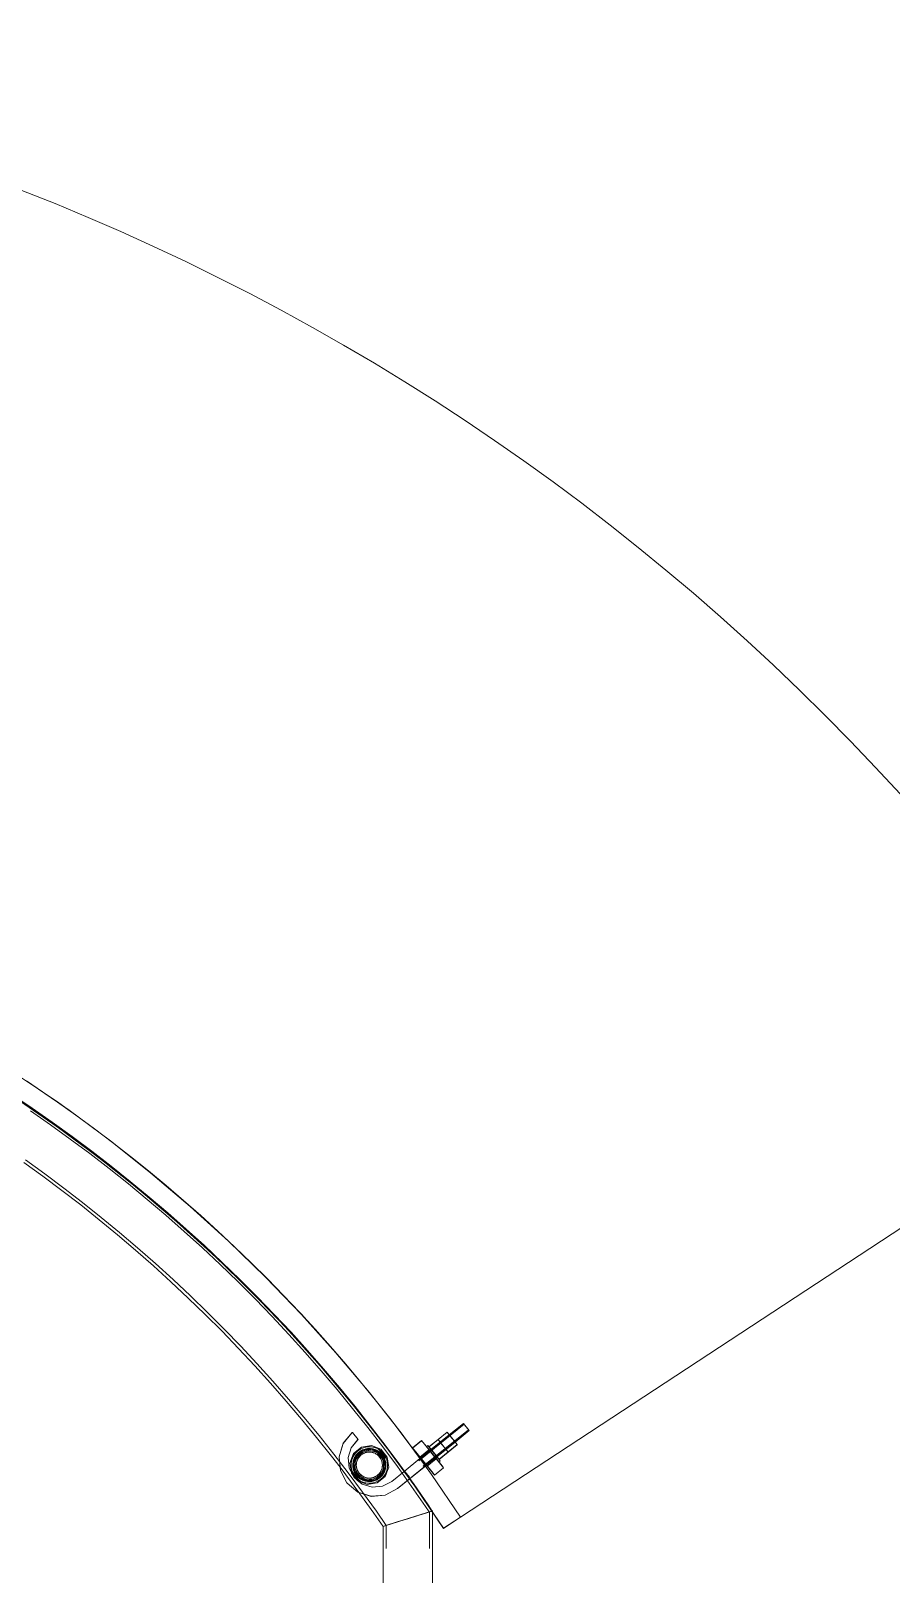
# Model space of a CAD drawing. Header units: millimetres. Extents: x -753 to 90, y 56274 to 56868.
# Drawn here: x -123.3 to -93.7, y 56557.3 to 56610.3 of the extents above; entities that cross this region are included whole.
import ezdxf

# ---------------------------------------------------------------- set-up
doc = ezdxf.new("R2010")
doc.units = ezdxf.units.MM
doc.linetypes.add('XKITLINE00', pattern=[0])
doc.linetypes.add('XKITLINE02', pattern=[4, 2, -2])
doc.layers.add('Cota', color=4, linetype='Continuous', lineweight=0)
doc.layers.add('Peça', color=2, linetype='Continuous', lineweight=0)

# ---------------------------------------------------------------- blocks, each defined once
blk = doc.blocks.new('*A224')
at = {"layer": 'Peça', "color": 7, "linetype": 'XKITLINE02', "lineweight": 0}
for p, q in [((-123.439, 56574.217), (-121.978, 56573.209)), ((-122.385, 56572.64), (-123.827, 56573.634)), ((-121.978, 56573.209), (-120.552, 56572.154)), ((-120.978, 56571.598), (-122.385, 56572.64)), ((-120.552, 56572.154), (-119.162, 56571.051)), ((-119.606, 56570.51), (-120.978, 56571.598)), ((-119.162, 56571.051), (-117.81, 56569.902)), ((-118.272, 56569.376), (-119.606, 56570.51)), ((-117.81, 56569.902), (-116.497, 56568.708)), ((-116.976, 56568.198), (-118.272, 56569.376)), ((-116.497, 56568.708), (-115.224, 56567.471)), ((-115.721, 56566.977), (-116.976, 56568.198)), ((-115.224, 56567.471), (-113.994, 56566.192)), ((-114.507, 56565.715), (-115.721, 56566.977)), ((-113.994, 56566.192), (-112.808, 56564.872)), ((-113.336, 56564.413), (-114.507, 56565.715)), ((-112.808, 56564.872), (-111.666, 56563.513)), ((-112.21, 56563.072), (-113.336, 56564.413)), ((-111.666, 56563.513), (-110.571, 56562.117)), ((-111.129, 56561.694), (-112.21, 56563.072)), ((-110.571, 56562.117), (-109.523, 56560.685)), ((-110.095, 56560.281), (-111.129, 56561.694)), ((-109.523, 56560.685), (-108.524, 56559.219)), ((-109.109, 56558.834), (-110.095, 56560.281)), ((-108.524, 56559.219), (-109.109, 56558.834)), ((-108.524, 56559.218), (-108.524, 56559.219)), ((-109.109, 56558.834), (-109.109, 56558.834))]:
    blk.add_line(p, q, dxfattribs=at)
blk = doc.blocks.new('*A225')
at = {"layer": 'Peça', "color": 7, "linetype": 'XKITLINE02', "lineweight": 0}
for p, q in [((-123.439, 56574.216), (-121.978, 56573.209)), ((-122.385, 56572.639), (-123.827, 56573.633)), ((-121.978, 56573.209), (-120.552, 56572.153)), ((-120.978, 56571.598), (-122.385, 56572.639)), ((-120.552, 56572.153), (-119.162, 56571.05)), ((-119.606, 56570.509), (-120.978, 56571.598)), ((-119.162, 56571.05), (-117.81, 56569.901)), ((-118.272, 56569.375), (-119.606, 56570.509)), ((-117.81, 56569.901), (-116.497, 56568.707)), ((-116.976, 56568.197), (-118.272, 56569.375)), ((-116.497, 56568.707), (-115.224, 56567.47)), ((-115.721, 56566.977), (-116.976, 56568.197)), ((-115.224, 56567.47), (-113.994, 56566.191)), ((-114.507, 56565.714), (-115.721, 56566.977)), ((-113.994, 56566.191), (-112.808, 56564.872)), ((-113.336, 56564.412), (-114.507, 56565.714)), ((-112.808, 56564.872), (-111.666, 56563.513)), ((-112.21, 56563.072), (-113.336, 56564.412)), ((-111.666, 56563.513), (-110.571, 56562.117)), ((-111.129, 56561.694), (-112.21, 56563.072)), ((-110.571, 56562.117), (-109.523, 56560.685)), ((-110.095, 56560.281), (-111.129, 56561.694)), ((-109.523, 56560.685), (-108.524, 56559.218)), ((-109.109, 56558.834), (-110.095, 56560.281)), ((-108.524, 56559.218), (-109.109, 56558.834)), ((-108.524, 56559.217), (-108.524, 56559.218)), ((-109.109, 56558.834), (-109.109, 56558.833))]:
    blk.add_line(p, q, dxfattribs=at)
blk = doc.blocks.new('*A233')
at = {"layer": 'Peça', "color": 7, "linetype": 'XKITLINE02', "lineweight": 0}
for p, q in [((-111.933, 56561.624), (-112.204, 56561.405)), ((-111.933, 56561.624), (-112.204, 56561.405)), ((-111.589, 56561.679), (-111.933, 56561.624)), ((-111.589, 56561.679), (-111.933, 56561.624)), ((-111.89, 56561.527), (-111.6, 56561.573)), ((-111.6, 56561.573), (-111.325, 56561.468)), ((-111.589, 56561.679), (-111.263, 56561.554)), ((-111.589, 56561.679), (-111.263, 56561.554)), ((-111.025, 56561.168), (-111.362, 56561.592)), ((-111.263, 56561.554), (-111.043, 56561.283)), ((-112.204, 56561.405), (-112.329, 56561.079)), ((-112.329, 56561.079), (-112.275, 56560.734)), ((-112.224, 56561.068), (-112.119, 56561.342)), ((-112.178, 56560.778), (-112.224, 56561.068)), ((-112.119, 56561.342), (-111.89, 56561.527)), ((-111.325, 56561.468), (-111.14, 56561.24)), ((-111.14, 56561.24), (-111.094, 56560.949)), ((-111.043, 56561.283), (-110.989, 56560.938)), ((-112.293, 56560.848), (-111.957, 56560.426)), ((-112.275, 56560.734), (-112.055, 56560.463)), ((-111.993, 56560.549), (-112.178, 56560.778)), ((-111.718, 56560.444), (-111.993, 56560.549)), ((-111.428, 56560.49), (-111.718, 56560.444)), ((-111.2, 56560.675), (-111.428, 56560.49)), ((-111.114, 56560.612), (-111.385, 56560.393)), ((-111.114, 56560.612), (-111.385, 56560.393)), ((-111.094, 56560.949), (-111.2, 56560.675)), ((-110.989, 56560.938), (-111.114, 56560.612)), ((-112.055, 56560.463), (-111.73, 56560.338)), ((-112.055, 56560.463), (-111.73, 56560.338)), ((-111.385, 56560.393), (-111.73, 56560.338)), ((-111.385, 56560.393), (-111.73, 56560.338))]:
    blk.add_line(p, q, dxfattribs=at)
for radius, start, end in [(0.628, 61.5, 241.5), (0.568, 24, 204), (0.628, 241.5, 61.5), (0.568, 204, 24)]:
    blk.add_arc((-111.659, 56561.009), radius, start, end, dxfattribs=at)
blk = doc.blocks.new('*A234')
at = {"layer": 'Peça', "color": 7, "linetype": 'XKITLINE02', "lineweight": 0}
for p, q in [((-123.945, 56573.75), (-123.246, 56573.28)), ((-123.246, 56573.28), (-122.555, 56572.798)), ((-123.306, 56573.192), (-122.617, 56572.711)), ((-122.617, 56572.711), (-121.935, 56572.219)), ((-122.555, 56572.798), (-121.872, 56572.305)), ((-121.935, 56572.219), (-121.261, 56571.717)), ((-121.872, 56572.305), (-121.197, 56571.801)), ((-121.261, 56571.717), (-120.595, 56571.203)), ((-121.197, 56571.801), (-120.53, 56571.286)), ((-123.475, 56571.501), (-122.813, 56571.023)), ((-120.595, 56571.203), (-119.938, 56570.679)), ((-120.53, 56571.286), (-119.872, 56570.761)), ((-122.813, 56571.023), (-122.158, 56570.534)), ((-119.938, 56570.679), (-119.29, 56570.144)), ((-119.872, 56570.761), (-119.222, 56570.225)), ((-122.158, 56570.534), (-121.512, 56570.035)), ((-121.512, 56570.035), (-120.873, 56569.526)), ((-119.29, 56570.144), (-118.65, 56569.598)), ((-119.222, 56570.225), (-118.58, 56569.679)), ((-120.873, 56569.526), (-120.243, 56569.006)), ((-118.65, 56569.598), (-118.019, 56569.043)), ((-118.58, 56569.679), (-117.948, 56569.122)), ((-120.243, 56569.006), (-119.621, 56568.477)), ((-118.019, 56569.043), (-117.397, 56568.477)), ((-117.948, 56569.122), (-117.325, 56568.555)), ((-119.621, 56568.477), (-119.008, 56567.937)), ((-117.397, 56568.477), (-116.784, 56567.902)), ((-117.325, 56568.555), (-116.711, 56567.978)), ((-119.008, 56567.937), (-118.404, 56567.387)), ((-116.784, 56567.902), (-116.181, 56567.316)), ((-116.711, 56567.978), (-116.106, 56567.392)), ((-118.404, 56567.387), (-117.809, 56566.828)), ((-115.511, 56566.795), (-116.106, 56567.392)), ((-116.181, 56567.316), (-115.587, 56566.721)), ((-117.809, 56566.828), (-117.223, 56566.259)), ((-115.587, 56566.721), (-115.003, 56566.116)), ((-114.926, 56566.189), (-115.511, 56566.795)), ((-117.223, 56566.259), (-116.646, 56565.681)), ((-115.003, 56566.116), (-114.428, 56565.502)), ((-114.35, 56565.574), (-114.926, 56566.189)), ((-116.646, 56565.681), (-116.078, 56565.094)), ((-114.428, 56565.502), (-113.864, 56564.879)), ((-113.785, 56564.95), (-114.35, 56565.574)), ((-116.078, 56565.094), (-115.52, 56564.497)), ((-113.864, 56564.879), (-113.31, 56564.247)), ((-113.23, 56564.316), (-113.785, 56564.95)), ((-115.52, 56564.497), (-114.972, 56563.892)), ((-113.31, 56564.247), (-112.766, 56563.606)), ((-112.685, 56563.674), (-113.23, 56564.316)), ((-114.972, 56563.892), (-114.434, 56563.278)), ((-112.15, 56563.023), (-112.685, 56563.674)), ((-114.434, 56563.278), (-113.905, 56562.655)), ((-112.766, 56563.606), (-112.233, 56562.956)), ((-113.905, 56562.655), (-113.387, 56562.024)), ((-112.233, 56562.956), (-111.71, 56562.298)), ((-111.626, 56562.363), (-112.15, 56563.023)), ((-111.71, 56562.298), (-111.197, 56561.631)), ((-111.113, 56561.695), (-111.626, 56562.363)), ((-113.387, 56562.024), (-112.879, 56561.384)), ((-111.197, 56561.631), (-110.696, 56560.956)), ((-111.113, 56561.695), (-110.61, 56561.019)), ((-112.879, 56561.384), (-112.381, 56560.737)), ((-110.61, 56561.019), (-110.119, 56560.335)), ((-112.665, 56560.931), (-112.466, 56560.673)), ((-112.466, 56560.673), (-112.015, 56560.065)), ((-112.381, 56560.737), (-111.894, 56560.081)), ((-110.696, 56560.956), (-110.206, 56560.273)), ((-111.894, 56560.081), (-111.418, 56559.418)), ((-110.206, 56560.273), (-109.726, 56559.583)), ((-109.639, 56559.642), (-110.119, 56560.335)), ((-111.081, 56558.932), (-111.418, 56559.418)), ((-109.496, 56559.429), (-110.057, 56559.253)), ((-109.56, 56559.409), (-110.016, 56559.266)), ((-109.601, 56559.396), (-109.726, 56559.583)), ((-109.496, 56559.429), (-109.639, 56559.642)), ((-109.496, 56559.429), (-109.56, 56559.409)), ((-111.187, 56558.899), (-111.123, 56558.919)), ((-111.123, 56558.919), (-110.664, 56559.063)), ((-110.623, 56559.076), (-111.081, 56558.932)), ((-111.081, 56558.932), (-111.025, 56558.95)), ((-111.025, 56558.95), (-110.939, 56558.977)), ((-110.664, 56559.063), (-110.339, 56559.165)), ((-110.016, 56559.266), (-110.339, 56559.165)), ((-110.057, 56559.253), (-109.601, 56559.396)), ((-109.601, 56559.396), (-109.657, 56559.378))]:
    blk.add_line(p, q, dxfattribs=at)
at = {"layer": 'Peça', "color": 4, "linetype": 'XKITLINE00', "lineweight": 0}
for p, q in [((-123.536, 56571.414), (-122.875, 56570.937)), ((-122.875, 56570.937), (-122.222, 56570.45)), ((-122.222, 56570.45), (-121.577, 56569.952)), ((-121.577, 56569.952), (-120.94, 56569.444)), ((-120.94, 56569.444), (-120.311, 56568.925)), ((-120.311, 56568.925), (-119.691, 56568.397)), ((-119.691, 56568.397), (-119.079, 56567.858)), ((-119.079, 56567.858), (-118.476, 56567.31)), ((-118.476, 56567.31), (-117.882, 56566.752)), ((-117.882, 56566.752), (-117.297, 56566.184)), ((-116.721, 56565.607), (-117.297, 56566.184)), ((-116.721, 56565.607), (-116.155, 56565.021)), ((-116.155, 56565.021), (-115.598, 56564.426)), ((-115.051, 56563.821), (-115.598, 56564.426)), ((-114.514, 56563.209), (-115.051, 56563.821)), ((-113.987, 56562.587), (-114.514, 56563.209)), ((-113.47, 56561.957), (-113.987, 56562.587)), ((-112.963, 56561.319), (-113.47, 56561.957)), ((-112.963, 56561.319), (-112.665, 56560.931)), ((-112.015, 56560.065), (-111.98, 56560.018)), ((-111.505, 56559.356), (-111.98, 56560.018)), ((-111.187, 56558.899), (-111.505, 56559.356)), ((-110.939, 56558.977), (-111.187, 56558.899)), ((-110.939, 56558.977), (-110.664, 56559.063)), ((-110.339, 56559.165), (-110.664, 56559.063)), ((-110.016, 56559.266), (-110.339, 56559.165))]:
    blk.add_line(p, q, dxfattribs=at)
blk = doc.blocks.new('*A235')
at = {"layer": 'Peça', "color": 4, "linetype": 'XKITLINE00', "lineweight": 0}
for p, q in [((-111.933, 56561.624), (-112.204, 56561.405)), ((-111.589, 56561.679), (-111.933, 56561.624)), ((-111.263, 56561.554), (-111.589, 56561.679)), ((-111.043, 56561.283), (-111.263, 56561.554)), ((-112.204, 56561.405), (-112.329, 56561.079)), ((-112.329, 56561.079), (-112.275, 56560.734)), ((-111.043, 56561.283), (-110.989, 56560.938)), ((-112.275, 56560.734), (-112.055, 56560.463)), ((-111.114, 56560.612), (-111.385, 56560.393)), ((-110.989, 56560.938), (-111.114, 56560.612)), ((-112.055, 56560.463), (-111.73, 56560.338)), ((-111.385, 56560.393), (-111.73, 56560.338))]:
    blk.add_line(p, q, dxfattribs=at)
at = {"layer": 'Peça', "color": 7, "linetype": 'XKITLINE02', "lineweight": 0}
for p, q in [((-111.933, 56561.624), (-112.204, 56561.405)), ((-111.589, 56561.679), (-111.933, 56561.624)), ((-111.89, 56561.527), (-111.6, 56561.573)), ((-111.6, 56561.573), (-111.325, 56561.468)), ((-111.589, 56561.679), (-111.263, 56561.554)), ((-111.025, 56561.168), (-111.362, 56561.592)), ((-111.263, 56561.554), (-111.043, 56561.283)), ((-112.329, 56561.079), (-112.329, 56561.079)), ((-112.224, 56561.068), (-112.119, 56561.342)), ((-112.178, 56560.778), (-112.224, 56561.068)), ((-112.204, 56561.405), (-112.204, 56561.405)), ((-112.119, 56561.342), (-111.89, 56561.527)), ((-111.325, 56561.468), (-111.14, 56561.24)), ((-111.14, 56561.24), (-111.094, 56560.949)), ((-111.043, 56561.283), (-111.043, 56561.283)), ((-111.957, 56560.426), (-112.293, 56560.848)), ((-112.275, 56560.734), (-112.055, 56560.463)), ((-111.993, 56560.549), (-112.178, 56560.778)), ((-111.718, 56560.444), (-111.993, 56560.549)), ((-111.428, 56560.49), (-111.718, 56560.444)), ((-111.2, 56560.675), (-111.428, 56560.49)), ((-111.114, 56560.612), (-111.385, 56560.393)), ((-111.094, 56560.949), (-111.2, 56560.675)), ((-111.082, 56560.695), (-111.114, 56560.612)), ((-110.989, 56560.938), (-110.989, 56560.938)), ((-112.055, 56560.463), (-111.73, 56560.338)), ((-111.385, 56560.393), (-111.73, 56560.338))]:
    blk.add_line(p, q, dxfattribs=at)
at = {"layer": 'Peça', "color": 4, "linetype": 'XKITLINE00', "lineweight": 0}
for radius, start, end in [(0.628, 106.4999, 286.4999), (0.568, 324, 144), (0.628, 286.4999, 106.4999), (0.568, 144, 324)]:
    blk.add_arc((-111.659, 56561.009), radius, start, end, dxfattribs=at)
blk = doc.blocks.new('*A248')
at = {"layer": 'Peça', "color": 7, "linetype": 'XKITLINE02', "lineweight": 0}
for p, q in [((-109.491, 56559.43), (-110.939, 56558.977)), ((-109.491, 56559.43), (-109.491, 56559.394)), ((-110.939, 56558.977), (-111.187, 56558.899)), ((-109.597, 56559.397), (-111.081, 56558.932)), ((-111.081, 56526.144), (-111.081, 56558.932)), ((-109.654, 56559.379), (-111.025, 56558.95)), ((-109.597, 56526.144), (-109.597, 56559.397)), ((-109.556, 56526.144), (-109.491, 56526.144))]:
    blk.add_line(p, q, dxfattribs=at)
at = {"layer": 'Peça', "color": 4, "linetype": 'XKITLINE00', "lineweight": 0}
for p, q in [((-109.739, 56559.353), (-109.512, 56559.424)), ((-111.187, 56558.899), (-111.123, 56558.919)), ((-111.187, 56526.144), (-111.187, 56558.899)), ((-111.123, 56558.919), (-109.739, 56559.353)), ((-109.491, 56559.394), (-109.491, 56526.144)), ((-109.491, 56526.144), (-111.187, 56526.144))]:
    blk.add_line(p, q, dxfattribs=at)
blk = doc.blocks.new('*A253')
at = {"layer": 'Peça', "color": 7, "linetype": 'XKITLINE02', "lineweight": 0}
for p, q in [((-111.878, 56561.498), (-111.603, 56561.542)), ((-111.603, 56561.542), (-111.343, 56561.442)), ((-112.194, 56561.063), (-112.095, 56561.323)), ((-112.151, 56560.788), (-112.194, 56561.063)), ((-112.095, 56561.323), (-111.878, 56561.498)), ((-111.343, 56561.442), (-111.168, 56561.225)), ((-111.168, 56561.225), (-111.124, 56560.95)), ((-111.976, 56560.571), (-112.151, 56560.788)), ((-111.716, 56560.471), (-111.976, 56560.571)), ((-111.44, 56560.515), (-111.716, 56560.471)), ((-111.224, 56560.69), (-111.44, 56560.515)), ((-111.224, 56560.69), (-111.124, 56560.95))]:
    blk.add_line(p, q, dxfattribs=at)
for radius, start, end in [(0.492, 106.5, 286.5), (0.448, 84, 264), (0.492, 286.5, 106.5), (0.448, 264, 84)]:
    blk.add_arc((-111.659, 56561.007), radius, start, end, dxfattribs=at)
blk = doc.blocks.new('*A255')
at = {"layer": 'Peça', "color": 7, "linetype": 'XKITLINE02', "lineweight": 0}
for p, q in [((-111.603, 56561.543), (-111.878, 56561.499)), ((-111.343, 56561.443), (-111.603, 56561.543)), ((-112.094, 56561.324), (-112.194, 56561.064)), ((-112.194, 56561.064), (-112.15, 56560.789)), ((-111.878, 56561.499), (-112.094, 56561.324)), ((-111.167, 56561.226), (-111.343, 56561.443)), ((-111.124, 56560.951), (-111.167, 56561.226)), ((-112.15, 56560.789), (-111.975, 56560.572)), ((-111.975, 56560.572), (-111.715, 56560.473)), ((-111.715, 56560.473), (-111.44, 56560.516)), ((-111.44, 56560.516), (-111.224, 56560.691)), ((-111.224, 56560.691), (-111.124, 56560.951))]:
    blk.add_line(p, q, dxfattribs=at)
at = {"layer": 'Peça', "color": 4, "linetype": 'XKITLINE00', "lineweight": 0}
for radius, start, end in [(0.538, 294, 114), (0.538, 114, 294), (0.448, 54, 234), (0.448, 234, 54)]:
    blk.add_arc((-111.659, 56561.008), radius, start, end, dxfattribs=at)
at = {"layer": 'Peça', "color": 7, "linetype": 'XKITLINE02', "lineweight": 0}
for radius, start, end in [(0.492, 61.5, 241.5), (0.448, 114, 294), (0.492, 241.5, 61.5), (0.448, 294, 114)]:
    blk.add_arc((-111.659, 56561.008), radius, start, end, dxfattribs=at)
blk = doc.blocks.new('*A257')
at = {"layer": 'Peça', "color": 7, "linetype": 'XKITLINE02', "lineweight": 0}
for p, q in [((-121.978, 56573.209), (-123.439, 56574.216)), ((-122.385, 56572.64), (-123.827, 56573.634)), ((-120.552, 56572.153), (-121.978, 56573.209)), ((-120.978, 56571.598), (-122.385, 56572.64)), ((-119.162, 56571.05), (-120.552, 56572.153)), ((-119.606, 56570.509), (-120.978, 56571.598)), ((-117.81, 56569.901), (-119.162, 56571.05)), ((-118.272, 56569.375), (-119.606, 56570.509)), ((-116.497, 56568.707), (-117.81, 56569.901)), ((-116.976, 56568.197), (-118.272, 56569.375)), ((-115.224, 56567.47), (-116.497, 56568.707)), ((-115.721, 56566.977), (-116.976, 56568.197)), ((-113.994, 56566.191), (-115.224, 56567.47)), ((-114.507, 56565.715), (-115.721, 56566.977)), ((-112.808, 56564.872), (-113.994, 56566.191)), ((-113.336, 56564.412), (-114.507, 56565.715)), ((-111.666, 56563.513), (-112.808, 56564.872)), ((-112.21, 56563.072), (-113.336, 56564.412)), ((-110.571, 56562.117), (-111.666, 56563.513)), ((-111.129, 56561.694), (-112.21, 56563.072)), ((-109.523, 56560.685), (-110.571, 56562.117)), ((-110.095, 56560.281), (-111.129, 56561.694)), ((-108.524, 56559.218), (-109.523, 56560.685)), ((-109.109, 56558.834), (-110.095, 56560.281)), ((-109.109, 56558.834), (-108.524, 56559.218)), ((-108.524, 56559.218), (-108.524, 56559.218)), ((-109.109, 56558.835), (-109.109, 56558.834))]:
    blk.add_line(p, q, dxfattribs=at)
at = {"layer": 'Peça', "color": 4, "linetype": 'XKITLINE00', "lineweight": 0}
for p, q in [((-108.524, 56559.219), (-109.523, 56560.686)), ((-110.095, 56560.282), (-109.109, 56558.835)), ((-108.524, 56559.219), (-109.109, 56558.835)), ((-108.524, 56559.218), (-108.524, 56559.219))]:
    blk.add_line(p, q, dxfattribs=at)
for radius in [52.9, 52.2]:
    blk.add_arc((-152.735, 56530.17), radius, 35.2297, 144.7881, dxfattribs=at)
blk = doc.blocks.new('*A258')
at = {"layer": 'Peça', "color": 7, "linetype": 'XKITLINE02', "lineweight": 0}
for p, q in [((-121.978, 56573.209), (-123.439, 56574.216)), ((-122.385, 56572.639), (-123.827, 56573.633)), ((-120.552, 56572.153), (-121.978, 56573.209)), ((-120.978, 56571.597), (-122.385, 56572.639)), ((-119.162, 56571.05), (-120.552, 56572.153)), ((-119.606, 56570.509), (-120.978, 56571.597)), ((-117.81, 56569.901), (-119.162, 56571.05)), ((-118.272, 56569.375), (-119.606, 56570.509)), ((-116.497, 56568.707), (-117.81, 56569.901)), ((-116.976, 56568.197), (-118.272, 56569.375)), ((-115.224, 56567.47), (-116.497, 56568.707)), ((-115.721, 56566.976), (-116.976, 56568.197)), ((-113.994, 56566.191), (-115.224, 56567.47)), ((-114.507, 56565.714), (-115.721, 56566.976)), ((-112.808, 56564.871), (-113.994, 56566.191)), ((-113.336, 56564.412), (-114.507, 56565.714)), ((-111.666, 56563.512), (-112.808, 56564.871)), ((-112.21, 56563.071), (-113.336, 56564.412)), ((-110.571, 56562.116), (-111.666, 56563.512)), ((-111.129, 56561.694), (-112.21, 56563.071)), ((-109.523, 56560.684), (-110.571, 56562.116)), ((-110.095, 56560.28), (-111.129, 56561.694)), ((-108.524, 56559.218), (-109.523, 56560.684)), ((-109.109, 56558.833), (-110.095, 56560.28)), ((-109.109, 56558.833), (-108.524, 56559.218))]:
    blk.add_line(p, q, dxfattribs=at)
at = {"layer": 'Peça', "color": 4, "linetype": 'XKITLINE00', "lineweight": 0}
for p, q in [((-108.524, 56559.218), (-109.523, 56560.684)), ((-110.095, 56560.28), (-109.109, 56558.833)), ((-108.524, 56559.218), (-109.109, 56558.833)), ((-108.524, 56559.218), (-108.524, 56559.218)), ((-109.109, 56558.833), (-109.109, 56558.833))]:
    blk.add_line(p, q, dxfattribs=at)
for radius in [52.9, 52.2]:
    blk.add_arc((-152.735, 56530.168), radius, 35.2297, 144.7881, dxfattribs=at)
blk = doc.blocks.new('*A259')
at = {"layer": 'Peça', "color": 4, "linetype": 'XKITLINE00', "lineweight": 0}
for p, q in [((-109.299, 56561.889), (-108.988, 56562.14)), ((-108.988, 56562.14), (-108.901, 56562.033)), ((-109.212, 56561.781), (-109.299, 56561.889)), ((-109.212, 56561.781), (-108.901, 56562.033)), ((-109.038, 56561.566), (-109.212, 56561.781)), ((-109.038, 56561.566), (-108.727, 56561.817)), ((-108.95, 56561.458), (-109.038, 56561.566)), ((-108.95, 56561.458), (-108.64, 56561.71)), ((-108.901, 56562.033), (-108.727, 56561.817)), ((-108.727, 56561.817), (-108.64, 56561.71))]:
    blk.add_line(p, q, dxfattribs=at)
at = {"layer": 'Peça', "color": 7, "linetype": 'XKITLINE02', "lineweight": 0}
for p, q in [((-108.988, 56562.14), (-108.889, 56562.018)), ((-109.299, 56561.889), (-109.2, 56561.767)), ((-109.212, 56561.781), (-108.901, 56562.033)), ((-109.2, 56561.767), (-109.038, 56561.566)), ((-109.038, 56561.566), (-108.727, 56561.817)), ((-109.038, 56561.566), (-108.95, 56561.458)), ((-108.889, 56562.018), (-108.727, 56561.817)), ((-108.64, 56561.71), (-108.727, 56561.817))]:
    blk.add_line(p, q, dxfattribs=at)
blk = doc.blocks.new('*A260')
at = {"layer": 'Peça', "color": 4, "linetype": 'XKITLINE00', "lineweight": 0}
for p, q in [((-109.61, 56561.637), (-109.299, 56561.889)), ((-109.523, 56561.529), (-109.212, 56561.781)), ((-109.348, 56561.314), (-109.038, 56561.566)), ((-109.299, 56561.889), (-109.212, 56561.781)), ((-109.212, 56561.781), (-109.038, 56561.566)), ((-109.038, 56561.566), (-108.95, 56561.458)), ((-109.261, 56561.206), (-108.95, 56561.458))]:
    blk.add_line(p, q, dxfattribs=at)
at = {"layer": 'Peça', "color": 7, "linetype": 'XKITLINE02', "lineweight": 0}
for p, q in [((-109.348, 56561.314), (-109.61, 56561.637)), ((-109.61, 56561.637), (-109.511, 56561.515)), ((-109.523, 56561.529), (-109.212, 56561.781)), ((-109.348, 56561.314), (-109.038, 56561.566)), ((-109.299, 56561.889), (-109.2, 56561.767)), ((-109.2, 56561.767), (-109.038, 56561.566)), ((-108.95, 56561.458), (-109.038, 56561.566)), ((-109.511, 56561.515), (-109.348, 56561.314)), ((-109.348, 56561.314), (-109.261, 56561.206)), ((-109.261, 56561.206), (-109.348, 56561.314))]:
    blk.add_line(p, q, dxfattribs=at)
blk = doc.blocks.new('*A261')
at = {"layer": 'Peça', "color": 4, "linetype": 'XKITLINE00', "lineweight": 0}
for p, q in [((-109.699, 56561.646), (-109.65, 56561.686)), ((-109.65, 56561.686), (-109.621, 56561.65)), ((-109.621, 56561.65), (-109.222, 56561.157)), ((-109.271, 56561.117), (-109.222, 56561.157))]:
    blk.add_line(p, q, dxfattribs=at)
at = {"layer": 'Peça', "color": 7, "linetype": 'XKITLINE02', "lineweight": 0}
for p, q in [((-109.3, 56561.153), (-109.699, 56561.646)), ((-109.671, 56561.61), (-109.271, 56561.117)), ((-109.599, 56561.521), (-109.549, 56561.562)), ((-109.549, 56561.562), (-109.322, 56561.282)), ((-109.372, 56561.241), (-109.599, 56561.521)), ((-109.387, 56561.26), (-109.372, 56561.241)), ((-109.372, 56561.241), (-109.322, 56561.282)), ((-109.271, 56561.117), (-109.3, 56561.153))]:
    blk.add_line(p, q, dxfattribs=at)
blk = doc.blocks.new('*A262')
at = {"layer": 'Peça', "color": 4, "linetype": 'XKITLINE00', "lineweight": 0}
for p, q in [((-110.174, 56561.596), (-109.863, 56561.848)), ((-110.123, 56561.533), (-110.174, 56561.596)), ((-109.985, 56561.363), (-110.123, 56561.533)), ((-109.863, 56561.848), (-109.812, 56561.785)), ((-109.812, 56561.785), (-109.674, 56561.615)), ((-109.674, 56561.615), (-109.297, 56561.148)), ((-109.607, 56560.897), (-109.985, 56561.363)), ((-109.297, 56561.148), (-109.158, 56560.978)), ((-109.469, 56560.726), (-109.607, 56560.897)), ((-109.419, 56560.663), (-109.469, 56560.726)), ((-109.419, 56560.663), (-109.108, 56560.915)), ((-109.158, 56560.978), (-109.108, 56560.915))]:
    blk.add_line(p, q, dxfattribs=at)
at = {"layer": 'Peça', "color": 7, "linetype": 'XKITLINE02', "lineweight": 0}
for p, q in [((-110.174, 56561.596), (-110.123, 56561.533)), ((-110.123, 56561.533), (-109.872, 56561.223)), ((-109.922, 56561.285), (-109.611, 56561.537)), ((-109.812, 56561.785), (-109.863, 56561.848)), ((-109.674, 56561.615), (-109.812, 56561.785)), ((-109.158, 56560.978), (-109.674, 56561.615)), ((-109.611, 56561.537), (-109.36, 56561.226)), ((-109.905, 56561.264), (-109.922, 56561.285)), ((-109.922, 56561.285), (-109.67, 56560.974)), ((-109.872, 56561.223), (-109.469, 56560.726)), ((-109.67, 56560.974), (-109.36, 56561.226)), ((-109.469, 56560.726), (-109.419, 56560.663)), ((-109.108, 56560.915), (-109.158, 56560.978))]:
    blk.add_line(p, q, dxfattribs=at)
blk = doc.blocks.new('*A271')
at = {"layer": 'Peça', "color": 4, "linetype": 'XKITLINE00', "lineweight": 0}
for p, q in [((-112.555, 56561.757), (-112.248, 56562.127)), ((-112.248, 56562.127), (-112.241, 56562.132)), ((-112.241, 56562.132), (-112.043, 56561.887)), ((-108.429, 56562.44), (-108.913, 56562.048)), ((-108.23, 56562.194), (-108.715, 56561.802)), ((-108.429, 56562.44), (-108.4, 56562.404)), ((-108.23, 56562.194), (-108.4, 56562.404)), ((-112.698, 56561.297), (-112.555, 56561.757)), ((-112.384, 56561.264), (-112.278, 56561.606)), ((-112.278, 56561.606), (-112.049, 56561.882)), ((-112.049, 56561.882), (-112.043, 56561.887)), ((-112.654, 56560.818), (-112.698, 56561.297)), ((-112.351, 56560.908), (-112.384, 56561.264)), ((-109.896, 56561.252), (-109.922, 56561.231)), ((-109.697, 56561.007), (-109.735, 56560.976)), ((-112.654, 56560.818), (-112.43, 56560.392)), ((-112.351, 56560.908), (-112.281, 56560.774)), ((-112.233, 56560.683), (-112.184, 56560.591)), ((-112.179, 56560.584), (-112.184, 56560.591)), ((-112.179, 56560.584), (-112.099, 56560.518)), ((-110.468, 56560.789), (-110.888, 56560.449)), ((-110.281, 56560.534), (-110.689, 56560.203)), ((-112.43, 56560.392), (-112.425, 56560.386)), ((-112.425, 56560.386), (-112.055, 56560.078)), ((-112.055, 56560.078), (-111.595, 56559.935)), ((-112.015, 56560.448), (-111.904, 56560.355)), ((-111.904, 56560.355), (-111.562, 56560.249)), ((-111.595, 56559.935), (-111.115, 56559.979)), ((-111.562, 56560.249), (-111.205, 56560.282)), ((-111.205, 56560.282), (-110.888, 56560.449)), ((-111.115, 56559.979), (-110.689, 56560.203))]:
    blk.add_line(p, q, dxfattribs=at)
at = {"layer": 'Peça', "color": 7, "linetype": 'XKITLINE02', "lineweight": 0}
for p, q in [((-108.405, 56562.41), (-110.426, 56560.774)), ((-108.254, 56562.224), (-110.275, 56560.588)), ((-108.26, 56562.23), (-108.277, 56562.251)), ((-108.26, 56562.23), (-108.277, 56562.251)), ((-108.254, 56562.224), (-108.26, 56562.23)), ((-108.254, 56562.224), (-108.26, 56562.23)), ((-108.26, 56562.23), (-108.23, 56562.194)), ((-108.913, 56562.048), (-109.896, 56561.252)), ((-108.715, 56561.802), (-109.697, 56561.007)), ((-109.922, 56561.231), (-110.468, 56560.789)), ((-112.281, 56560.774), (-112.233, 56560.683)), ((-112.099, 56560.518), (-112.015, 56560.448)), ((-110.275, 56560.588), (-110.426, 56560.774)), ((-110.297, 56560.615), (-110.275, 56560.588)), ((-109.735, 56560.976), (-110.281, 56560.534))]:
    blk.add_line(p, q, dxfattribs=at)
blk = doc.blocks.new('*A299')
at = {"layer": 'Peça', "color": 7, "linetype": 'XKITLINE02', "lineweight": 0}
for p, q in [((-109.299, 56561.888), (-108.988, 56562.14)), ((-108.988, 56562.14), (-108.901, 56562.032)), ((-108.901, 56562.032), (-108.988, 56562.14)), ((-109.212, 56561.78), (-109.299, 56561.888)), ((-109.299, 56561.888), (-109.212, 56561.78)), ((-109.212, 56561.78), (-108.901, 56562.032)), ((-109.212, 56561.78), (-108.901, 56562.032)), ((-109.038, 56561.565), (-109.212, 56561.78)), ((-109.212, 56561.78), (-109.038, 56561.565)), ((-109.038, 56561.565), (-108.727, 56561.817)), ((-109.038, 56561.565), (-108.727, 56561.817)), ((-109.038, 56561.565), (-108.95, 56561.457)), ((-108.95, 56561.457), (-109.038, 56561.565)), ((-108.95, 56561.457), (-108.64, 56561.709)), ((-108.901, 56562.032), (-108.727, 56561.817)), ((-108.727, 56561.817), (-108.901, 56562.032)), ((-108.64, 56561.709), (-108.727, 56561.817)), ((-108.727, 56561.817), (-108.64, 56561.709))]:
    blk.add_line(p, q, dxfattribs=at)
blk = doc.blocks.new('*A300')
at = {"layer": 'Peça', "color": 7, "linetype": 'XKITLINE02', "lineweight": 0}
for p, q in [((-109.61, 56561.636), (-109.299, 56561.888)), ((-109.523, 56561.528), (-109.61, 56561.636)), ((-109.61, 56561.636), (-109.522, 56561.528)), ((-109.523, 56561.528), (-109.212, 56561.78)), ((-109.523, 56561.528), (-109.212, 56561.78)), ((-109.348, 56561.313), (-109.038, 56561.565)), ((-109.348, 56561.313), (-109.038, 56561.565)), ((-109.299, 56561.888), (-109.212, 56561.78)), ((-109.212, 56561.78), (-109.299, 56561.888)), ((-109.212, 56561.78), (-109.038, 56561.565)), ((-109.038, 56561.565), (-109.212, 56561.78)), ((-108.95, 56561.457), (-109.038, 56561.565)), ((-109.038, 56561.565), (-108.95, 56561.457)), ((-109.348, 56561.313), (-109.523, 56561.528)), ((-109.522, 56561.528), (-109.348, 56561.313)), ((-109.348, 56561.313), (-109.261, 56561.205)), ((-109.261, 56561.205), (-109.348, 56561.313)), ((-109.261, 56561.205), (-108.95, 56561.457))]:
    blk.add_line(p, q, dxfattribs=at)
blk = doc.blocks.new('*A301')
at = {"layer": 'Peça', "color": 7, "linetype": 'XKITLINE02', "lineweight": 0}
for p, q in [((-109.699, 56561.645), (-109.65, 56561.685)), ((-109.3, 56561.152), (-109.699, 56561.645)), ((-109.671, 56561.609), (-109.271, 56561.116)), ((-109.65, 56561.685), (-109.222, 56561.157)), ((-109.25, 56561.192), (-109.621, 56561.65)), ((-109.599, 56561.52), (-109.549, 56561.561)), ((-109.549, 56561.561), (-109.322, 56561.281)), ((-109.372, 56561.241), (-109.599, 56561.52)), ((-109.387, 56561.259), (-109.372, 56561.241)), ((-109.372, 56561.241), (-109.322, 56561.281)), ((-109.271, 56561.116), (-109.3, 56561.152)), ((-109.271, 56561.116), (-109.222, 56561.157))]:
    blk.add_line(p, q, dxfattribs=at)
blk = doc.blocks.new('*A302')
at = {"layer": 'Peça', "color": 7, "linetype": 'XKITLINE02', "lineweight": 0}
for p, q in [((-110.174, 56561.595), (-109.863, 56561.847)), ((-110.123, 56561.533), (-110.174, 56561.595)), ((-110.174, 56561.595), (-110.123, 56561.533)), ((-109.985, 56561.362), (-110.123, 56561.533)), ((-110.123, 56561.533), (-109.85, 56561.195)), ((-109.922, 56561.284), (-109.611, 56561.536)), ((-109.812, 56561.784), (-109.863, 56561.847)), ((-109.863, 56561.847), (-109.812, 56561.784)), ((-109.674, 56561.614), (-109.812, 56561.784)), ((-109.812, 56561.784), (-109.539, 56561.447)), ((-109.158, 56560.977), (-109.674, 56561.614)), ((-109.611, 56561.536), (-109.36, 56561.225)), ((-109.469, 56560.725), (-109.985, 56561.362)), ((-109.905, 56561.263), (-109.922, 56561.284)), ((-109.922, 56561.284), (-109.67, 56560.973)), ((-109.85, 56561.195), (-109.469, 56560.725)), ((-109.67, 56560.973), (-109.36, 56561.225)), ((-109.539, 56561.447), (-109.158, 56560.977)), ((-109.419, 56560.662), (-109.469, 56560.725)), ((-109.469, 56560.725), (-109.419, 56560.662)), ((-109.419, 56560.662), (-109.108, 56560.914)), ((-109.158, 56560.977), (-109.108, 56560.914)), ((-109.108, 56560.914), (-109.158, 56560.977))]:
    blk.add_line(p, q, dxfattribs=at)
blk = doc.blocks.new('*A307')
at = {"layer": 'Peça', "color": 7, "linetype": 'XKITLINE02', "lineweight": 0}
for p, q in [((-112.555, 56561.756), (-112.248, 56562.126)), ((-112.248, 56562.126), (-112.241, 56562.131)), ((-112.241, 56562.131), (-112.043, 56561.886)), ((-108.429, 56562.439), (-110.888, 56560.448)), ((-110.689, 56560.202), (-108.23, 56562.193)), ((-108.405, 56562.409), (-110.426, 56560.773)), ((-108.254, 56562.223), (-110.275, 56560.587)), ((-108.429, 56562.439), (-108.23, 56562.193)), ((-108.277, 56562.25), (-108.254, 56562.223)), ((-108.254, 56562.223), (-108.277, 56562.25)), ((-112.555, 56561.756), (-112.698, 56561.296)), ((-112.384, 56561.263), (-112.278, 56561.605)), ((-112.278, 56561.605), (-112.049, 56561.881)), ((-112.049, 56561.881), (-112.043, 56561.886)), ((-112.698, 56561.296), (-112.654, 56560.817)), ((-112.351, 56560.907), (-112.384, 56561.263)), ((-112.43, 56560.391), (-112.654, 56560.817)), ((-112.184, 56560.59), (-112.351, 56560.907)), ((-112.179, 56560.583), (-112.184, 56560.59)), ((-111.904, 56560.354), (-112.179, 56560.583)), ((-110.275, 56560.587), (-110.426, 56560.773)), ((-110.297, 56560.614), (-110.275, 56560.587)), ((-112.43, 56560.39), (-112.43, 56560.391)), ((-112.425, 56560.385), (-112.055, 56560.077)), ((-112.055, 56560.077), (-111.595, 56559.934)), ((-111.904, 56560.354), (-111.562, 56560.248)), ((-111.115, 56559.978), (-111.595, 56559.934)), ((-111.562, 56560.248), (-111.205, 56560.281)), ((-110.888, 56560.448), (-111.205, 56560.281)), ((-111.115, 56559.978), (-110.689, 56560.202))]:
    blk.add_line(p, q, dxfattribs=at)
at = {"layer": 'Peça', "color": 4, "linetype": 'XKITLINE00', "lineweight": 0}
blk.add_line((-112.425, 56560.385), (-112.43, 56560.39), dxfattribs=at)
blk = doc.blocks.new('*A309')
at = {"layer": 'Peça', "color": 7, "linetype": 'XKITLINE02', "lineweight": 0}
for p, q in [((-109.299, 56561.887), (-108.988, 56562.139)), ((-108.988, 56562.139), (-108.901, 56562.032)), ((-108.901, 56562.032), (-108.988, 56562.139)), ((-109.212, 56561.78), (-109.299, 56561.887)), ((-109.299, 56561.887), (-109.212, 56561.78)), ((-109.212, 56561.78), (-108.901, 56562.032)), ((-109.212, 56561.78), (-108.901, 56562.032)), ((-109.038, 56561.564), (-109.212, 56561.78)), ((-109.212, 56561.78), (-109.038, 56561.564)), ((-109.038, 56561.564), (-108.727, 56561.816)), ((-109.038, 56561.564), (-108.727, 56561.816)), ((-109.038, 56561.564), (-108.95, 56561.457)), ((-108.95, 56561.457), (-109.038, 56561.564)), ((-108.95, 56561.457), (-108.64, 56561.708)), ((-108.901, 56562.032), (-108.727, 56561.816)), ((-108.727, 56561.816), (-108.901, 56562.032)), ((-108.64, 56561.708), (-108.727, 56561.816)), ((-108.727, 56561.816), (-108.64, 56561.708))]:
    blk.add_line(p, q, dxfattribs=at)
blk = doc.blocks.new('*A310')
at = {"layer": 'Peça', "color": 7, "linetype": 'XKITLINE02', "lineweight": 0}
for p, q in [((-109.61, 56561.636), (-109.299, 56561.887)), ((-109.523, 56561.528), (-109.61, 56561.636)), ((-109.61, 56561.636), (-109.49, 56561.487)), ((-109.523, 56561.528), (-109.212, 56561.78)), ((-109.523, 56561.528), (-109.212, 56561.78)), ((-109.348, 56561.313), (-109.038, 56561.564)), ((-109.348, 56561.313), (-109.038, 56561.564)), ((-109.299, 56561.887), (-109.212, 56561.78)), ((-109.212, 56561.78), (-109.299, 56561.887)), ((-109.212, 56561.78), (-109.038, 56561.564)), ((-109.038, 56561.564), (-109.212, 56561.78)), ((-108.95, 56561.457), (-109.038, 56561.564)), ((-109.038, 56561.564), (-108.95, 56561.457)), ((-109.348, 56561.313), (-109.523, 56561.528)), ((-109.49, 56561.487), (-109.348, 56561.313)), ((-109.348, 56561.313), (-109.261, 56561.205)), ((-109.261, 56561.205), (-109.348, 56561.313)), ((-109.261, 56561.205), (-108.95, 56561.457))]:
    blk.add_line(p, q, dxfattribs=at)
blk = doc.blocks.new('*A311')
at = {"layer": 'Peça', "color": 7, "linetype": 'XKITLINE02', "lineweight": 0}
for p, q in [((-109.699, 56561.644), (-109.65, 56561.685)), ((-109.3, 56561.151), (-109.699, 56561.644)), ((-109.671, 56561.609), (-109.271, 56561.116)), ((-109.65, 56561.685), (-109.222, 56561.156)), ((-109.25, 56561.192), (-109.621, 56561.649)), ((-109.599, 56561.52), (-109.549, 56561.56)), ((-109.549, 56561.56), (-109.322, 56561.28)), ((-109.372, 56561.24), (-109.599, 56561.52)), ((-109.387, 56561.259), (-109.372, 56561.24)), ((-109.372, 56561.24), (-109.322, 56561.28)), ((-109.271, 56561.116), (-109.3, 56561.151)), ((-109.271, 56561.116), (-109.222, 56561.156))]:
    blk.add_line(p, q, dxfattribs=at)
blk = doc.blocks.new('*A312')
at = {"layer": 'Peça', "color": 7, "linetype": 'XKITLINE02', "lineweight": 0}
for p, q in [((-110.174, 56561.595), (-109.863, 56561.846)), ((-110.123, 56561.532), (-110.174, 56561.595)), ((-110.174, 56561.595), (-110.123, 56561.532)), ((-109.985, 56561.362), (-110.123, 56561.532)), ((-110.123, 56561.532), (-109.85, 56561.195)), ((-109.922, 56561.284), (-109.611, 56561.536)), ((-109.812, 56561.784), (-109.863, 56561.846)), ((-109.863, 56561.846), (-109.812, 56561.784)), ((-109.674, 56561.613), (-109.812, 56561.784)), ((-109.812, 56561.784), (-109.539, 56561.447)), ((-109.158, 56560.976), (-109.674, 56561.613)), ((-109.611, 56561.536), (-109.36, 56561.225)), ((-109.469, 56560.725), (-109.985, 56561.362)), ((-109.905, 56561.263), (-109.922, 56561.284)), ((-109.922, 56561.284), (-109.67, 56560.973)), ((-109.85, 56561.195), (-109.469, 56560.725)), ((-109.67, 56560.973), (-109.36, 56561.225)), ((-109.539, 56561.447), (-109.158, 56560.976)), ((-109.419, 56560.662), (-109.469, 56560.725)), ((-109.469, 56560.725), (-109.419, 56560.662)), ((-109.419, 56560.662), (-109.108, 56560.914)), ((-109.158, 56560.976), (-109.108, 56560.914)), ((-109.108, 56560.914), (-109.158, 56560.976))]:
    blk.add_line(p, q, dxfattribs=at)
blk = doc.blocks.new('*A317')
at = {"layer": 'Peça', "color": 7, "linetype": 'XKITLINE02', "lineweight": 0}
for p, q in [((-112.555, 56561.756), (-112.248, 56562.126)), ((-112.248, 56562.126), (-112.241, 56562.131)), ((-112.241, 56562.131), (-112.043, 56561.885)), ((-108.429, 56562.439), (-110.888, 56560.447)), ((-110.689, 56560.202), (-108.23, 56562.193)), ((-108.405, 56562.409), (-110.426, 56560.773)), ((-108.254, 56562.223), (-110.275, 56560.586)), ((-108.429, 56562.439), (-108.23, 56562.193)), ((-108.277, 56562.25), (-108.254, 56562.223)), ((-108.254, 56562.223), (-108.277, 56562.25)), ((-112.555, 56561.756), (-112.698, 56561.296)), ((-112.384, 56561.263), (-112.278, 56561.605)), ((-112.278, 56561.605), (-112.049, 56561.88)), ((-112.049, 56561.88), (-112.043, 56561.885)), ((-112.698, 56561.296), (-112.654, 56560.817)), ((-112.351, 56560.906), (-112.384, 56561.263)), ((-112.654, 56560.817), (-112.43, 56560.39)), ((-112.184, 56560.589), (-112.351, 56560.906)), ((-112.179, 56560.583), (-112.184, 56560.589)), ((-111.904, 56560.354), (-112.179, 56560.583)), ((-110.275, 56560.586), (-110.426, 56560.773)), ((-110.297, 56560.614), (-110.275, 56560.586)), ((-112.425, 56560.384), (-112.055, 56560.076)), ((-112.055, 56560.076), (-111.595, 56559.934)), ((-111.904, 56560.354), (-111.562, 56560.248)), ((-111.115, 56559.978), (-111.595, 56559.934)), ((-111.562, 56560.248), (-111.205, 56560.281)), ((-110.888, 56560.447), (-111.205, 56560.281)), ((-111.115, 56559.978), (-110.689, 56560.202))]:
    blk.add_line(p, q, dxfattribs=at)
at = {"layer": 'Peça', "color": 4, "linetype": 'XKITLINE00', "lineweight": 0}
blk.add_line((-112.43, 56560.39), (-112.425, 56560.384), dxfattribs=at)
blk = doc.blocks.new('*A319')
at = {"layer": 'Peça', "color": 7, "linetype": 'XKITLINE02', "lineweight": 0}
for p, q in [((-108.988, 56562.139), (-109.299, 56561.887)), ((-108.727, 56561.816), (-108.988, 56562.139)), ((-108.901, 56562.031), (-108.988, 56562.139)), ((-109.038, 56561.564), (-109.299, 56561.887)), ((-109.299, 56561.887), (-109.212, 56561.779)), ((-109.212, 56561.779), (-108.901, 56562.031)), ((-109.212, 56561.779), (-108.901, 56562.031)), ((-109.212, 56561.779), (-109.038, 56561.564)), ((-109.038, 56561.564), (-108.727, 56561.816)), ((-109.038, 56561.564), (-108.727, 56561.816)), ((-108.951, 56561.457), (-109.038, 56561.564)), ((-109.038, 56561.564), (-108.951, 56561.457)), ((-108.727, 56561.816), (-108.901, 56562.031)), ((-108.727, 56561.816), (-108.64, 56561.709)), ((-108.727, 56561.816), (-108.64, 56561.709))]:
    blk.add_line(p, q, dxfattribs=at)
at = {"layer": 'Peça', "color": 4, "linetype": 'XKITLINE00', "lineweight": 0}
for p, q in [((-108.95, 56561.456), (-108.64, 56561.708)), ((-108.64, 56561.708), (-108.64, 56561.709)), ((-108.95, 56561.456), (-108.951, 56561.457))]:
    blk.add_line(p, q, dxfattribs=at)
blk = doc.blocks.new('*A320')
at = {"layer": 'Peça', "color": 7, "linetype": 'XKITLINE02', "lineweight": 0}
for p, q in [((-109.61, 56561.635), (-109.609, 56561.636)), ((-109.348, 56561.312), (-109.61, 56561.635)), ((-109.61, 56561.635), (-109.49, 56561.487)), ((-109.609, 56561.636), (-109.299, 56561.887)), ((-109.523, 56561.528), (-109.212, 56561.779)), ((-109.523, 56561.528), (-109.212, 56561.779)), ((-109.348, 56561.312), (-109.038, 56561.564)), ((-109.348, 56561.312), (-109.038, 56561.564)), ((-109.299, 56561.887), (-109.038, 56561.564)), ((-109.212, 56561.779), (-109.299, 56561.887)), ((-109.212, 56561.779), (-109.038, 56561.564)), ((-109.038, 56561.564), (-108.951, 56561.457)), ((-109.038, 56561.564), (-108.951, 56561.457)), ((-109.49, 56561.487), (-109.348, 56561.312)), ((-109.348, 56561.312), (-109.261, 56561.205)), ((-109.261, 56561.205), (-109.348, 56561.312)), ((-109.261, 56561.205), (-109.26, 56561.205))]:
    blk.add_line(p, q, dxfattribs=at)
at = {"layer": 'Peça', "color": 4, "linetype": 'XKITLINE00', "lineweight": 0}
for p, q in [((-109.26, 56561.205), (-108.95, 56561.456)), ((-108.95, 56561.456), (-108.951, 56561.457))]:
    blk.add_line(p, q, dxfattribs=at)
blk = doc.blocks.new('*A321')
at = {"layer": 'Peça', "color": 7, "linetype": 'XKITLINE02', "lineweight": 0}
for p, q in [((-109.699, 56561.644), (-109.65, 56561.684)), ((-109.3, 56561.151), (-109.699, 56561.644)), ((-109.671, 56561.609), (-109.271, 56561.115)), ((-109.222, 56561.157), (-109.65, 56561.684)), ((-109.55, 56561.561), (-109.621, 56561.649)), ((-109.599, 56561.52), (-109.549, 56561.56)), ((-109.543, 56561.552), (-109.55, 56561.561)), ((-109.549, 56561.56), (-109.322, 56561.28)), ((-109.543, 56561.552), (-109.251, 56561.192)), ((-109.372, 56561.24), (-109.599, 56561.52)), ((-109.387, 56561.259), (-109.372, 56561.24)), ((-109.372, 56561.24), (-109.322, 56561.28)), ((-109.271, 56561.115), (-109.3, 56561.151)), ((-109.271, 56561.115), (-109.271, 56561.116)), ((-109.25, 56561.191), (-109.222, 56561.157))]:
    blk.add_line(p, q, dxfattribs=at)
at = {"layer": 'Peça', "color": 4, "linetype": 'XKITLINE00', "lineweight": 0}
for p in [(-109.271, 56561.116), (-109.222, 56561.157)]:
    blk.add_line(p, (-109.222, 56561.156), dxfattribs=at)
blk = doc.blocks.new('*A322')
at = {"layer": 'Peça', "color": 4, "linetype": 'XKITLINE00', "lineweight": 0}
for p, q in [((-110.174, 56561.594), (-110.173, 56561.595)), ((-110.123, 56561.532), (-110.174, 56561.594)), ((-110.123, 56561.532), (-109.896, 56561.252)), ((-109.469, 56560.724), (-109.698, 56561.006)), ((-109.419, 56560.662), (-109.469, 56560.724)), ((-109.419, 56560.662), (-109.108, 56560.913)), ((-109.109, 56560.914), (-109.108, 56560.913))]:
    blk.add_line(p, q, dxfattribs=at)
at = {"layer": 'Peça', "color": 7, "linetype": 'XKITLINE02', "lineweight": 0}
for p, q in [((-110.174, 56561.594), (-110.123, 56561.532)), ((-110.173, 56561.595), (-109.863, 56561.846)), ((-110.123, 56561.532), (-109.85, 56561.195)), ((-109.922, 56561.283), (-109.611, 56561.535)), ((-109.812, 56561.784), (-109.863, 56561.846)), ((-109.813, 56561.785), (-109.863, 56561.846)), ((-109.812, 56561.784), (-109.813, 56561.785)), ((-109.674, 56561.613), (-109.812, 56561.784)), ((-109.675, 56561.614), (-109.812, 56561.784)), ((-109.674, 56561.613), (-109.675, 56561.614)), ((-109.158, 56560.976), (-109.674, 56561.613)), ((-109.674, 56561.613), (-109.297, 56561.147)), ((-109.611, 56561.535), (-109.36, 56561.224)), ((-109.905, 56561.263), (-109.922, 56561.283)), ((-109.922, 56561.283), (-109.67, 56560.973)), ((-109.698, 56561.006), (-109.896, 56561.252)), ((-109.85, 56561.195), (-109.469, 56560.724)), ((-109.67, 56560.973), (-109.36, 56561.224)), ((-109.297, 56561.147), (-109.109, 56560.914)), ((-109.469, 56560.724), (-109.419, 56560.662)), ((-109.108, 56560.913), (-109.158, 56560.976))]:
    blk.add_line(p, q, dxfattribs=at)
blk = doc.blocks.new('*A327')
at = {"layer": 'Peça', "color": 7, "linetype": 'XKITLINE02', "lineweight": 0}
for p, q in [((-112.555, 56561.755), (-112.248, 56562.126)), ((-112.248, 56562.126), (-112.241, 56562.131)), ((-112.241, 56562.131), (-112.043, 56561.885)), ((-108.429, 56562.438), (-110.888, 56560.447)), ((-108.405, 56562.409), (-110.426, 56560.772)), ((-108.254, 56562.222), (-110.275, 56560.586)), ((-108.429, 56562.438), (-108.231, 56562.194)), ((-108.26, 56562.23), (-108.277, 56562.249)), ((-108.26, 56562.23), (-108.277, 56562.249)), ((-108.254, 56562.222), (-108.26, 56562.23)), ((-108.254, 56562.222), (-108.26, 56562.23)), ((-108.231, 56562.194), (-108.26, 56562.229)), ((-112.555, 56561.755), (-112.698, 56561.296)), ((-112.384, 56561.263), (-112.278, 56561.605)), ((-112.278, 56561.605), (-112.049, 56561.88)), ((-112.049, 56561.88), (-112.043, 56561.885)), ((-108.714, 56561.801), (-109.697, 56561.005)), ((-112.698, 56561.296), (-112.654, 56560.816)), ((-112.351, 56560.906), (-112.384, 56561.263)), ((-112.184, 56560.589), (-112.351, 56560.906)), ((-112.179, 56560.583), (-112.184, 56560.589)), ((-111.904, 56560.354), (-112.179, 56560.583)), ((-109.735, 56560.975), (-110.689, 56560.201)), ((-110.275, 56560.586), (-110.426, 56560.772)), ((-110.297, 56560.613), (-110.275, 56560.586)), ((-112.013, 56560.063), (-111.595, 56559.933)), ((-111.904, 56560.354), (-111.562, 56560.247)), ((-111.595, 56559.933), (-111.115, 56559.977)), ((-111.562, 56560.247), (-111.205, 56560.28)), ((-110.888, 56560.447), (-111.205, 56560.28)), ((-110.689, 56560.201), (-111.115, 56559.977))]:
    blk.add_line(p, q, dxfattribs=at)
at = {"layer": 'Peça', "color": 4, "linetype": 'XKITLINE00', "lineweight": 0}
for p, q in [((-108.23, 56562.193), (-108.714, 56561.801)), ((-108.23, 56562.193), (-108.231, 56562.194)), ((-109.697, 56561.005), (-109.735, 56560.975)), ((-112.654, 56560.816), (-112.43, 56560.39)), ((-112.43, 56560.39), (-112.425, 56560.384)), ((-112.425, 56560.384), (-112.055, 56560.076)), ((-112.055, 56560.076), (-112.013, 56560.063))]:
    blk.add_line(p, q, dxfattribs=at)
blk = doc.blocks.new('*A2162')
at = {"layer": 'Cota', "color": 7, "linetype": 'XKITLINE00', "lineweight": 0}
blk.add_line((-108.524, 56559.219), (-84.037, 56575.309), dxfattribs=at)
blk.add_arc((-152.735, 56530.171), 80.15, 33.30685, 146.71019, dxfattribs=at)

msp = doc.modelspace()

# ---------------------------------------------------------------- block references
at = {"lineweight": 0}
for name in ['*A2162', '*A257', '*A258', '*A224', '*A225', '*A234', '*A271', '*A307', '*A317', '*A327', '*A259', '*A299', '*A309', '*A319', '*A235', '*A233', '*A255', '*A253', '*A262', '*A302', '*A312', '*A322', '*A261', '*A301', '*A311', '*A321', '*A260', '*A300', '*A310', '*A320', '*A248']:
    msp.add_blockref(name, (0, 0), dxfattribs=at)

doc.saveas('drawing.dxf')
